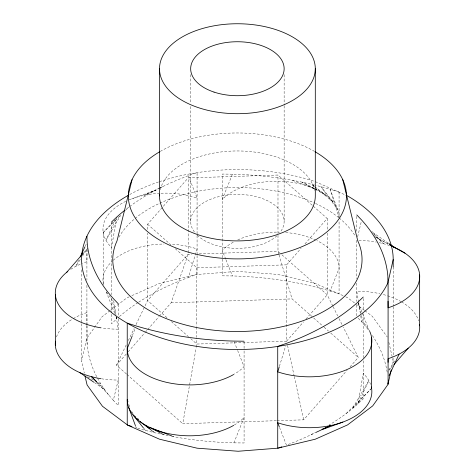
<?xml version="1.0" encoding="UTF-8"?>
<svg xmlns="http://www.w3.org/2000/svg" width="475" height="475" viewBox="0 0 475 475"><rect width="100%" height="100%" fill="white"/><g stroke="black" fill="none" stroke-linecap="round" stroke-linejoin="round"><path stroke-width="0.36" stroke-dasharray="2.38 1.78" d="M87.056 249.381L86.913 261.695A62.504 36.088 0 0 0 82.81 263.168M116.826 217.004L111.542 247.481A62.504 36.088 0 0 1 125.697 201.382M276.391 420.702L182.75 423.7L196.169 347.694M196.294 346.964L196.81 344.043L196.81 338.111M109.998 310.668L102.095 316.712L86.717 338.455L81.605 361.303L84.307 373.16M391.733 367.727L393.199 361.303L393.199 358.352M118.222 318.98L118.222 405.484L113.317 400.324L118.222 380.042A62.504 36.088 0 0 1 101.662 378.818M357.622 236.871L361.344 221.481M138.653 302.165A238.711 137.821 0 0 1 141.752 300.182L156.156 291.858A238.711 137.821 0 0 1 188.391 277.495L197.078 248.977A62.504 36.088 0 0 0 171.19 244.174M279.425 366.302L285.588 346.144M159.416 316.148L171.131 302.777L188.177 254.232L188.177 177.905L277.988 175.032L312.277 205.307M132.382 335.564L135.363 328.023M222.223 259.107L222.223 275.827L232.417 275.951A233.694 134.924 0 0 1 330.131 291.068L339.073 268.458A62.504 36.088 0 0 0 316.855 240.623M314.545 185.03A233.694 134.924 0 0 0 232.417 174.188L222.223 199.5A62.504 36.088 0 0 1 292.149 182.382A62.504 36.088 0 0 1 339.067 216.861M171.73 436.353A233.688 134.918 0 0 0 233.89 442.854L244.085 417.537A62.504 36.088 0 0 1 234.306 425.012M78.66 260.282L75.834 266.327L80.619 259M85.251 246.175L86.195 244.156M115.585 219.664L105.955 240.267L120.656 215.24M126.421 373.956L116.476 365.174L126.421 344.529M128.345 340.533L134.116 328.546M136.046 324.55L147.588 300.574L188.177 254.232L191.858 254.113M82.614 255.948L87.804 248.015M388.793 369.948L395.58 359.575M83.974 252.421L86.848 249.114M389.108 370.191L391.982 366.884M147.588 229.437L147.588 224.253L188.177 177.905M116.476 365.174L126.237 354.035M128.191 351.803L144.78 332.862M145.267 332.304L147.22 330.077M147.707 329.519L158.929 316.706M190.73 338.669L196.81 344.043L286.621 341.163L286.621 264.842L301.12 248.288M304.986 243.877L327.21 218.494L312.835 205.8M286.621 341.163L303.537 321.854M305.953 319.093L327.21 294.821L327.21 232.578M277.127 420.678L303.673 419.829L347.1 370.239M350.027 366.896L358.322 357.426L343.259 327.115M103.218 283.415L103.218 232.53L114.885 220.168M371.587 388.307L352.308 408.726L368.849 380.57L357.972 403.833A233.694 134.924 0 0 1 329.098 424.994M103.218 232.53L120.258 215.579M125.424 210.443L128.523 207.361A233.694 134.924 0 0 0 125.738 209.505M346.281 413.476L370.553 389.334M110.574 310.234L126.688 298.015L129.218 296.822M159.808 187.969L144.21 195.284L156.043 190.024L131.931 198.764M160.461 187.667L163.709 186.141M311.095 434.696L314.99 432.867M131.854 295.652L159.505 283.403L196.329 274.538L237.399 271.356L277.727 274.419L314.628 283.183L343.045 295.64M188.391 277.495L196.329 274.538M159.202 188.385A233.694 134.924 0 0 1 188.361 175.708L197.078 172.651L197.078 254.79M199.221 253.876L277.988 251.352L279.65 252.819M175.245 248.668L196.81 267.716L286.621 264.842M171.131 302.777L292.054 298.906L323.528 326.705M232.417 174.188L222.223 174.058L222.223 258.376M233.89 442.854L244.085 442.979L244.085 350.663M330.131 291.068L339.073 293.9L339.073 220.525M292.499 180.304L316.855 189.739L302.153 182.192L314.854 189.175M172.455 436.21L173.808 436.739M345.693 296.804L347.563 297.7L356.244 304.226M315.299 181.64L346.257 195.35M162.236 433.859L164.154 434.845L162.248 433.8M374.638 236.592L388.2 244.007M375.909 237.286L388.057 243.912M87.584 376.841L93.902 380.285M98.45 382.773L101.009 384.168M315.489 189.525L326.289 195.457L315.168 187.002M372.715 232.412L388.437 243.188M94.424 382.607L104.702 389.654L98.432 383.45M364.367 310.306L356.82 304.659M364.948 310.739L372.323 316.326L387.256 337.001M314.581 186.556L311.659 184.33L314.509 186.681M152.309 430.932L154.654 432.713L152.368 430.825M315.079 187.156L333.337 202.225L320.987 186.699L337.666 209.718L330.131 189.305A233.694 134.924 0 0 0 315.269 185.214M281.859 254.772L327.21 294.821L332.779 306.025M324.081 327.192L328.504 331.093M330.713 333.04L358.322 357.426M147.588 224.253L170.816 244.762M166.945 317.668L147.588 300.574L147.588 233.142M171.374 321.575L188.516 336.716M126.973 374.442L182.75 423.7M373.956 234.371L383.361 243.675L371.747 231.289M358.251 318.238L361.683 321.848A233.694 134.924 0 0 1 369.508 331.431M98.711 384.269L108.811 395.04M143.949 428.616L145.32 430.338L144.038 428.569M131.634 411.451L133.344 413.814M333.106 306.684L337.689 315.911M339.002 318.547L341.947 324.478M225.714 259.13L222.223 250.384A62.504 36.088 0 0 1 234.478 241.537M225.981 259.801L232.417 275.951M234.157 341.757L237.375 349.832M237.643 350.508L244.085 366.658A62.504 36.088 0 0 1 234.306 374.128M114.742 313.399L105.955 291.151A62.504 36.088 0 0 0 111.542 298.359L115.585 313.856M116.072 316.766L116.874 318.79A238.711 137.821 0 0 0 111.542 323.802L111.542 313.625M357.972 302.064L362.051 312.425M362.324 313.114L368.849 329.686M188.361 175.708L197.078 198.093A62.504 36.088 0 0 0 160.372 193.254M279.573 427.494L286.443 445.128A233.694 134.924 0 0 0 314.961 432.778M135.672 426.378L136.177 427.738L135.731 426.324M128.802 404.409L129.693 407.241M278.831 254.19L277.988 251.352L277.988 175.032M279.039 254.903L292.054 298.906M116.506 317.383L116.874 318.79M358.34 303.472L360.709 312.621M361.439 315.436L363.262 322.478A62.504 36.088 0 0 1 369.508 330.944M388.865 342.303L393.199 361.303M287.559 345.497L294.132 375.802M294.286 376.527L303.673 419.829M358.53 302.177L356.778 291.246A62.504 36.088 0 0 1 379.863 293.704M358.649 302.908L360.632 315.293M360.751 316.023L361.683 321.848M113.668 300.74L116.12 316.041M116.238 316.772L118.222 329.157A62.504 36.088 0 0 1 101.662 327.934M86.717 338.455L87.133 343.906A233.694 134.924 0 0 0 113.317 400.324M87.002 324.965L86.913 312.58A62.504 36.088 0 0 0 73.203 318.666M87.008 325.696L87.133 343.906M393.199 266.908L393.199 305.995M393.199 306.731L393.199 355.401M363.262 298.49L363.262 310.846M363.262 313.755L363.262 357.871M363.262 360.822L363.262 398.798L357.972 403.833L363.262 373.356A62.504 36.088 0 0 1 370.583 384.394M356.778 216.374L356.778 231.64M356.778 240.368L356.778 278.712M356.778 283.136L356.778 301.423M356.778 305.057L356.778 316.688M327.21 218.494L327.21 229.609M284.139 74.652L284.139 105.034M284.139 105.777L284.139 221.374M244.085 341.941L244.085 349.938M197.078 255.52L197.078 274.419M196.81 267.716L196.81 326.26M196.81 326.996L196.81 337.375M190.659 74.652L190.659 103.55M190.659 106.519L190.659 221.374M118.222 304.445L118.222 318.256M111.542 222.039L111.542 294.672M111.542 298.359L111.542 312.9M86.913 249.339L86.913 280.131M86.913 285.297L86.913 324.936M86.913 325.666L86.913 338.022M81.605 269.859L81.605 322.952M81.605 323.695L81.605 361.303M118.922 237.197A124.634 71.957 0 0 1 134.556 218.886M135.102 218.429A124.634 71.957 0 0 1 314.931 203.193M315.59 203.496A124.634 71.957 0 0 1 338.586 217.52M339.144 217.972A124.634 71.957 0 0 1 355.526 236.58M160.283 151.412A109.06 62.961 0 0 1 314.515 151.412M70.71 269.337A62.504 36.088 0 0 1 82.145 263.429M194.435 231.996A46.74 26.986 0 0 1 237.957 194.394A46.74 26.986 0 0 1 279.912 232.59M276.913 235.79A46.74 26.986 0 0 1 196.923 234.864M237.749 239.928A62.504 36.088 0 0 1 279.223 232.156M285.683 232.513A62.504 36.088 0 0 1 315.614 240.035M129.099 199.868A62.504 36.088 0 0 1 159.653 193.289M129.657 206.518A233.694 134.924 0 0 1 158.567 188.706M129.645 194.572A155.794 89.947 0 0 1 158.775 181.883M159.505 181.64A155.794 89.947 0 0 1 314.64 181.42M358.934 240.38A62.504 36.088 0 0 1 376.265 242.084M379.151 242.66A62.504 36.088 0 0 1 389.067 245.409M103.467 284.721A62.504 36.088 0 0 1 111.607 261.784M113.192 260.312A62.504 36.088 0 0 1 163.982 244.031M56.478 336.965A62.504 36.088 0 0 1 72.568 319.046M383.361 294.559A62.504 36.088 0 0 1 386.959 295.598M387.665 295.824A62.504 36.088 0 0 1 400.918 301.542M401.529 301.892A62.504 36.088 0 0 1 418.677 320.797M168.275 435.688A233.688 134.918 0 0 1 136.871 427.945M372.4 335.552A233.694 134.924 0 0 1 387.196 372.394M119.415 316.552A238.711 137.821 0 0 1 138.041 302.569M160.253 189.715A77.9 44.977 0 0 1 238.005 150.961A77.9 44.977 0 0 1 314.711 190.41M339.073 192.132L330.131 189.305L339.073 217.574L339.073 192.132"/><path stroke-width="0.71" d="M388.045 362.33L388.087 358.708A62.504 36.088 0 0 0 419.496 324.372M388.075 282.007L393.199 259.534A155.794 89.947 0 0 0 347.563 195.932L346.257 195.35M391.246 369.865L387.891 384.584L372.709 405.887L347.563 424.905L315.299 439.197L277.727 448.186L238.177 451.25L197.078 448.186L159.505 439.197L127.787 425.22L102.475 406.273L87.115 385.011L84.96 376.016M132.062 179.633L117.01 240.914A124.634 71.957 0 0 0 237.399 331.497A124.634 71.957 0 0 0 357.794 240.914L342.742 179.633M279.211 366.997L277.727 371.86A62.504 36.088 0 0 0 347.094 369.497A62.504 36.088 0 0 0 369.805 331.58M132.109 336.247L127.235 348.579A62.504 36.088 0 0 0 165.472 382.084A62.504 36.088 0 0 0 233.7 374.478M356.778 214.926L361.683 220.085A233.694 134.924 0 0 1 387.867 276.498L387.891 282.815A155.794 89.947 0 0 1 158.775 337.191A155.794 89.947 0 0 1 128.434 195.249M80.228 256.922L84.936 246.846M389.12 375.577L399.166 354.077M66.761 272.24L83.499 252.967M393.894 364.681L408.239 348.169M363.262 297.035L357.972 302.064A233.694 134.924 0 0 1 286.443 343.366L277.727 346.418L277.727 448.186M315.643 432.565L330.588 425.553L322.044 429.353M278.469 448.067L281.794 446.844M323.582 429.067L342.867 422.073M244.085 341.216L233.89 341.086A233.694 134.924 0 0 1 136.177 325.969L127.235 323.137L127.235 424.905M127.787 425.22L131.979 426.479M171.76 435.943L149.453 427.298L161.601 433.532M389.494 244.714L404.991 253.193M389.969 244.958L395.087 247.748L389.037 243.604M79.913 372.661L93.818 382.191M140.024 421.58L151.727 430.487M135.826 417.169L132.97 414.812L143.492 428.04M137.536 418.582L138.676 419.52M145.522 425.173L149.518 428.474M96.342 381.383L91.639 376.728L98.206 383.729M118.222 303.715L113.317 298.555A233.694 134.924 0 0 1 87.133 242.143L86.913 236.253M279.306 426.811L277.727 422.744A62.504 36.088 0 0 0 343.823 421.717A62.504 36.088 0 0 0 371.337 387M128.642 407.318L135.423 425.695M127.906 401.583L127.235 399.463A62.504 36.088 0 0 0 165.472 432.963A62.504 36.088 0 0 0 233.7 425.363M388.033 382.678L388.087 384.15L388.087 282.382M388.039 301.269L388.087 307.824A62.504 36.088 0 0 0 393.799 247.196M419.651 274.918L419.651 325.803M393.199 259.534L393.199 266.908M371.587 337.422L371.587 388.307M315.299 68.727A77.9 44.977 0 0 1 198.449 107.671A77.9 44.977 0 0 1 198.449 29.777A77.9 44.977 0 0 1 315.299 68.727L315.299 195.932A77.9 44.977 0 0 1 236.212 240.902A77.9 44.977 0 0 1 159.541 194.56M159.505 68.727L159.505 195.932M55.349 294.607L55.349 345.485M315.18 151.798A109.06 62.961 0 0 1 314.296 240.582A109.06 62.961 0 0 1 160.508 240.582A109.06 62.961 0 0 1 159.624 151.798M100.932 327.821A62.504 36.088 0 0 1 67.83 271.391M111.542 222.039A233.694 134.924 0 0 1 124.646 210.366M100.932 378.706A62.504 36.088 0 0 1 55.48 341.175M214.029 92.091A46.74 26.986 0 0 0 284.139 68.727A46.74 26.986 0 0 0 214.029 45.357A46.74 26.986 0 0 0 214.029 92.091"/></g></svg>
